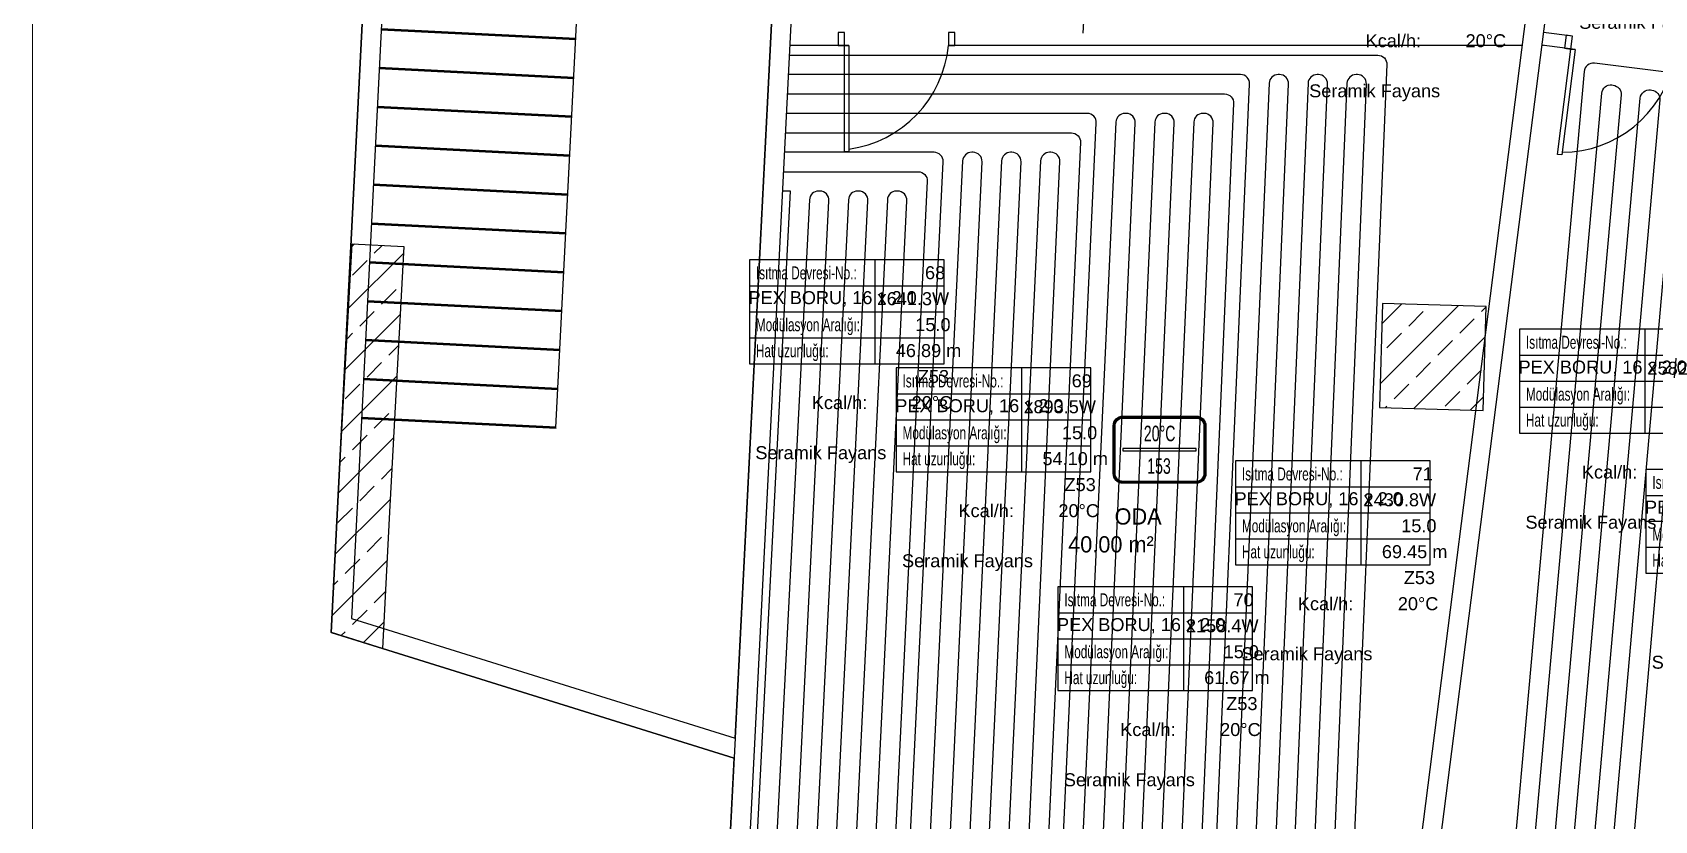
# Model space of a CAD drawing. Header units: centimetres. Extents: x 247996 to 315152, y -468471 to -440326.
# Drawn here: x 284877 to 286127, y -446926 to -446319 of the extents above; entities that cross this region are included whole.
import ezdxf
from ezdxf.enums import TextEntityAlignment as Align

# ---------------------------------------------------------------- set-up
doc = ezdxf.new("R2010")
doc.units = ezdxf.units.CM
doc.layers.add('SCOTT-ANTED', color=144, linetype='CONTINUOUS', lineweight=0)
for name, color, linetype in [('SCOTT-MKDU0', 50, 'CONTINUOUS'), ('SCOTT-MTY-ISIKAYBIMAHAL', 2, 'CONTINUOUS'), ('SCOTT-MTY-PEX-BORU', 1, 'CONTINUOUS'), ('SCOTT-MTY-RADYATÖR', 2, 'CONTINUOUS'), ('SCOTT-MTY-VANA', 1, 'Continuous')]:
    doc.layers.add(name, color=color, linetype=linetype)
doc.styles.add('MtXpl_Comic_Sans_MS', font='comic.ttf')
doc.styles.add('MTYCAPLT', font='arial.ttf')

# ---------------------------------------------------------------- blocks, each defined once
blk = doc.blocks.new('UHFGDUHGUFDGHD')
at = {"color": 3, "lineweight": 50}
for p, q in [((556704.4, 4532504.1), (556854.4, 4532504.1)), ((556704.4, 4532474.1), (556854.4, 4532474.1)), ((556704.4, 4532444.1), (556854.4, 4532444.1)), ((556704.4, 4532414.1), (556854.4, 4532414.1)), ((556704.4, 4532384.1), (556854.4, 4532384.1)), ((556704.4, 4532354.1), (556854.4, 4532354.1)), ((556704.4, 4532354.1), (556854.4, 4532354.1)), ((556704.4, 4532324.1), (556854.4, 4532324.1)), ((556704.4, 4532294.1), (556854.4, 4532294.1)), ((556704.4, 4532264.1), (556854.4, 4532264.1)), ((556704.4, 4532234.1), (556854.4, 4532234.1)), ((556704.4, 4532204.1), (556854.4, 4532204.1)), ((556704.4, 4532054.1), (556854.4, 4532054.1)), ((556704.4, 4532024.1), (556854.4, 4532024.1)), ((556704.4, 4531994.1), (556854.4, 4531994.1)), ((556704.4, 4531964.1), (556854.4, 4531964.1)), ((556704.4, 4531934.1), (556854.4, 4531934.1)), ((556704.4, 4531904.1), (556854.4, 4531904.1)), ((556704.4, 4531904.1), (556854.4, 4531904.1)), ((556704.4, 4531874.1), (556854.4, 4531874.1)), ((556704.4, 4531844.1), (556854.4, 4531844.1)), ((556704.4, 4531814.1), (556854.4, 4531814.1)), ((556704.4, 4531784.1), (556854.4, 4531784.1)), ((556704.4, 4531754.1), (556854.4, 4531754.1))]:
    blk.add_line(p, q, dxfattribs=at)
blk = doc.blocks.new('MTY-RADYATOR MAHAL0')
at = {"layer": 'SCOTT-MTY-ISIKAYBIMAHAL', "color": 2}
for points in [[(-35.7, 18.4), (-35.7, -18.4, 0.414214), (-28.2, -25.9), (28.2, -25.9, 0.414214), (35.7, -18.4), (35.7, 18.4, 0.414214), (28.2, 25.9), (-28.2, 25.9, 0.414214)], [(-34.2, 18.4), (-34.2, -18.4, 0.414214), (-28.2, -24.4), (28.2, -24.4, 0.414214), (34.2, -18.4), (34.2, 18.4, 0.414214), (28.2, 24.4), (-28.2, 24.4, 0.414214)]]:
    blk.add_lwpolyline(points, format="xyb", close=True, dxfattribs=at)
at = {"layer": 'SCOTT-MTY-ISIKAYBIMAHAL', "color": 4}
for points in [[(-35.2, 18.4), (-35.2, -18.4, 0.414214), (-28.2, -25.4), (28.2, -25.4, 0.414214), (35.2, -18.4), (35.2, 18.4, 0.414214), (28.2, 25.4), (-28.2, 25.4, 0.414214)], [(-34.7, 18.4), (-34.7, -18.4, 0.414214), (-28.2, -24.9), (28.2, -24.9, 0.414214), (34.7, -18.4), (34.7, 18.4, 0.414214), (28.2, 24.9), (-28.2, 24.9, 0.414214)]]:
    blk.add_lwpolyline(points, format="xyb", close=True, dxfattribs=at)
at = {"layer": 'SCOTT-MTY-ISIKAYBIMAHAL', "color": 2}
blk.add_lwpolyline([(-28.2, 0.8), (28.2, 0.8), (28.2, -0.8), (-28.2, -0.8)], close=True, dxfattribs=at)
at = {"layer": 'SCOTT-MTY-ISIKAYBIMAHAL', "color": 1, "style": 'MTYCAPLT', "width": 0.65}
for tag, p in [('MAHAL_001', (-14.9, 29.8)), ('NO_001', (-8.3, 6.7))]:
    blk.add_attdef(tag, p, '', height=12, rotation=360, dxfattribs=at)
at = {"layer": 'SCOTT-MTY-ISIKAYBIMAHAL', "color": 4, "style": 'MTYCAPLT', "width": 0.65}
for tag, p in [('DERECE_001', (-22.8, -18.5)), ('ISIKAYBI_001', (-22.7, -41.1))]:
    blk.add_attdef(tag, p, '', height=12, rotation=360, dxfattribs=at)
blk.add_attdef('ALAN', text='', height=12, rotation=360, dxfattribs=at).set_placement((0, -50), align=Align.MIDDLE_CENTER)
blk = doc.blocks.new('MTY-ETIKET')
at = {"layer": 'SCOTT-MTY-RADYATÖR'}
for p, q in [((2.69, 0), (2.69, 8)), ((-7, 6), (8, 6)), ((-7, 4), (8, 4)), ((-7, 2), (8, 2))]:
    blk.add_line(p, q, dxfattribs=at)
blk.add_lwpolyline([(8, 0), (8, 8), (-7, 8), (-7, 0)], close=True, dxfattribs=at)
at = {"layer": 'SCOTT-MTY-RADYATÖR', "style": 'MTYCAPLT', "width": 0.65}
for s, p in [('Isıtma Devresi-No.:', (-6.5, 7)), ('Modülasyon Aralığı:', (-6.5, 3)), ('Hat uzunluğu:', (-6.5, 1))]:
    blk.add_text(s, height=1, rotation=360, dxfattribs=at).set_placement(p, align=Align.MIDDLE_LEFT)
for tag, p in [('NO1_001', (5.8, 6.5)), ('AR_001', (6.25, 2.5)), ('UZ_001', (6.31, 0.51))]:
    blk.add_attdef(tag, p, '', height=1, rotation=360, dxfattribs=at)
at = {"layer": 'SCOTT-MTY-RADYATÖR', "color": 2, "style": 'MTYCAPLT', "width": 0.65}
for tag, p in [('BORU_001', (-7.07, 4.59)), ('YER_001', (2.9, 4.5))]:
    blk.add_attdef(tag, p, '', height=1, dxfattribs=at)

msp = doc.modelspace()

# ---------------------------------------------------------------- linework, layer by layer
at = {"layer": 'SCOTT-ANTED'}
msp.add_line((284877.3, -440326.5), (284877.3, -447826.5), dxfattribs=at)
at = {"layer": 'SCOTT-MKDU0', "color": 8, "ltscale": 0.03}
for p, q in [((285294.5, -443092.8), (285107.5, -446781.3)), ((285107.5, -446781.3), (285294.5, -443092.8)), ((285303.9, -443204.7), (285123.1, -446770.5)), ((285935.7, -447149.6), (286122.8, -445681.2)), ((285176.5, -445716.9), (285123.1, -446770.5)), ((285921.2, -447145), (286096.8, -445766.7)), ((285469.3, -445867), (285411.7, -447001.9)), ((285418.8, -446862.7), (285469.3, -445867)), ((285280.7, -446623.4), (285318.7, -445874.3)), ((285483.5, -445882.7), (285426.5, -447006.5)), ((285688.9, -446275), (285686.7, -446319.3)), ((286063.9, -446321.6), (286041.6, -446318.8)), ((285506.4, -446328.8), (285461.4, -446328.8)), ((286025.2, -446328.8), (285583.1, -446328.8)), ((286066, -446332), (286040.3, -446328.7)), ((286041.6, -446328.8), (286040.3, -446328.8)), ((285112.7, -446681.5), (285123.7, -446481.8)), ((285123.6, -446483.6), (285125.4, -446481.8)), ((285123.7, -446481.8), (285163.6, -446483.8)), ((285140.7, -446489), (285146.7, -446482.9)), ((285163.6, -446483.8), (285152.7, -446683.6)), ((285121, -446531.1), (285163.4, -446488.8)), ((285123.8, -446505.8), (285135.1, -446494.6)), ((285146.3, -446528.3), (285157.5, -446517)), ((285129.5, -446545.1), (285140.7, -446533.9)), ((285917.4, -446527.8), (285915.1, -446607.8)), ((285915.6, -446589.6), (285975.7, -446529.5)), ((285916.9, -446543.4), (285932.1, -446528.3)), ((285997.4, -446530.1), (285917.4, -446527.8)), ((285937.7, -446545.1), (285948.9, -446533.9)), ((285993.8, -446533.9), (285997.4, -446530.3)), ((285995.1, -446610.1), (285997.4, -446530.1)), ((285118.4, -446578.6), (285160.7, -446536.3)), ((285977, -446550.7), (285988.2, -446539.5)), ((285119.7, -446554.9), (285123.8, -446550.7)), ((285151.9, -446567.5), (285159.4, -446560)), ((285920.8, -446561.9), (285932.1, -446550.7)), ((285941.6, -446608.6), (285996.7, -446553.4)), ((285960.1, -446567.5), (285971.4, -446556.3)), ((285115.8, -446626.2), (285158.1, -446583.8)), ((285135.1, -446584.4), (285146.3, -446573.2)), ((285943.3, -446584.4), (285954.5, -446573.2)), ((285982.6, -446590), (285993.8, -446578.8)), ((285118.2, -446601.2), (285129.5, -446590)), ((285926.5, -446601.2), (285937.7, -446590)), ((285965.7, -446606.8), (285977, -446595.6)), ((285915.1, -446607.8), (285995.1, -446610.1)), ((285919.8, -446607.9), (285920.8, -446606.8)), ((285985.2, -446609.8), (285995.4, -446599.7)), ((285140.7, -446623.7), (285151.9, -446612.5)), ((285113.2, -446673.7), (285155.5, -446631.3)), ((285123.8, -446640.5), (285135.1, -446629.3)), ((285114.5, -446649.9), (285118.2, -446646.1)), ((285146.3, -446663), (285154.2, -446655)), ((285129.5, -446679.8), (285140.7, -446668.6)), ((285107.7, -446781.4), (285112.7, -446681.5)), ((285110.7, -446721), (285148.4, -446683.3)), ((285112.6, -446696.6), (285123.8, -446685.4)), ((285127.6, -446682.2), (285127.6, -446682.2)), ((285127.6, -446682.3), (285127.6, -446682.3)), ((285152.7, -446683.5), (285147.1, -446793.7)), ((285148.4, -446683.3), (285152.9, -446678.8)), ((285135.1, -446719.1), (285146.3, -446707.9)), ((285108.3, -446768.3), (285150.5, -446726.1)), ((285118.2, -446735.9), (285129.5, -446724.7)), ((285109.5, -446744.6), (285112.6, -446741.5)), ((285140.7, -446758.4), (285149.3, -446749.8)), ((285123.1, -446770.5), (285418.8, -446862.7)), ((285123.1, -446770.5), (285418.8, -446862.7)), ((285123.8, -446775.2), (285135.1, -446764)), ((285107.5, -446781.3), (285418, -446878.1)), ((285418, -446878.1), (285107.5, -446781.3)), ((285147.1, -446793.7), (285107.7, -446781.4)), ((285115.3, -446783.7), (285118.2, -446780.8)), ((285132.4, -446789.1), (285148.1, -446773.4)), ((285411.7, -447001.9), (285418, -446878.1))]:
    msp.add_line(p, q, dxfattribs=at)
for points in [[(285503.1, -446318.8), (285498.1, -446318.8), (285498.1, -446328.8), (285503.1, -446328.8), (285503.1, -446318.8)], [(285588.1, -446318.8), (285583.1, -446318.8), (285583.1, -446328.8), (285588.1, -446328.8), (285588.1, -446318.8)], [(286063.9, -446321.6), (286059, -446321), (286057.7, -446330.9), (286062.7, -446331.6), (286063.9, -446321.6)]]:
    msp.add_lwpolyline(points, dxfattribs=at)
for points in [[(285503.1, -446328.8), (285506.4, -446328.8), (285506.4, -446410.7), (285503.1, -446410.7)], [(286062.7, -446331.6), (286066, -446332), (286055.6, -446413.2), (286052.3, -446412.8)]]:
    msp.add_lwpolyline(points, close=True, dxfattribs=at)
for centre, start, end in [((285494.5, -446320.6), 277.6747, 354.6919), ((286055.2, -446322.3), 270.4121, 347.4292)]:
    msp.add_arc(centre, 88.9, start, end, dxfattribs=at)
at = {"layer": 'SCOTT-MTY-PEX-BORU'}
for points in [[(285461, -446336.3), (285913.9, -446336.3, -0.429354), (285920.8, -446343.6), (285888.3, -447119.5, -0.399233)], [(286493.3, -446394), (286080.7, -446342.5, 0.424152), (286072.8, -446348.9), (286000, -447162.1, 0.404344)], [(285783.3, -447084.3), (285815.1, -446358.6, 0.429354), (285808.1, -446351.3), (285460.2, -446351.3)], [(285813.3, -447099.6), (285845.1, -446358.6, 0.429354), (285838.1, -446351.3), (285837.1, -446351.3, 0.399233), (285830.1, -446357.9), (285798.3, -447085, -0.399233)], [(285843.3, -447099.6), (285875.1, -446358.6, 0.429354), (285868.1, -446351.3), (285867.1, -446351.3, 0.399233), (285860.1, -446357.9), (285828.3, -447100.3, -0.399233)], [(285873.3, -447118.8), (285905.1, -446358.6, 0.429354), (285898.1, -446351.3), (285897.1, -446351.3, 0.399233), (285890.1, -446357.9), (285858.3, -447100.3, -0.399233)], [(286014.9, -447163.5), (286086.4, -446365.7, -0.424152), (286094.2, -446359.3), (286095.2, -446359.5, -0.404344), (286101.3, -446367), (286029.8, -447165.8, 0.404344)], [(285459.5, -446366.2), (285795.8, -446366.2, -0.429354), (285802.8, -446373.6), (285771.8, -447085, -0.399233)], [(286044.7, -447167.2), (286116.1, -446369.4, -0.424152), (286124, -446363.1), (286125, -446363.2, -0.404344), (286131.1, -446370.8), (286059.5, -447176.5, 0.404344)], [(286074.5, -447177.9), (286145.9, -446373.1, -0.424152), (286153.7, -446366.8), (286154.7, -446366.9, -0.404344), (286160.8, -446374.5), (286089.3, -447186.6, 0.404344)], [(285666.8, -447043), (285697, -446388.6, 0.429354), (285690.1, -446381.2), (285458.7, -446381.2)], [(285696.8, -447061.1), (285727, -446388.6, 0.429354), (285720.1, -446381.2), (285719.1, -446381.2, 0.399233), (285712.1, -446387.9), (285681.8, -447043.7, -0.399233)], [(285726.8, -447061.1), (285757, -446388.6, 0.429354), (285750.1, -446381.2), (285749.1, -446381.2, 0.399233), (285742.1, -446387.9), (285711.8, -447061.8, -0.399233)], [(285756.8, -447084.3), (285787, -446388.6, 0.429354), (285780.1, -446381.2), (285779.1, -446381.2, 0.399233), (285772.1, -446387.9), (285741.8, -447061.8, -0.399233)], [(285457.9, -446396.2), (285677.8, -446396.2, -0.429354), (285684.8, -446403.6), (285655.3, -447043.7, -0.399233)], [(285550.3, -447010.1), (285579, -446418.5, 0.429354), (285572, -446411.2), (285457.2, -446411.2)], [(285580.3, -447027.1), (285609, -446418.5, 0.429354), (285602, -446411.2), (285601, -446411.2, 0.399233), (285594, -446417.8), (285565.3, -447010.9, -0.399233)], [(285610.3, -447027.1), (285639, -446418.5, 0.429354), (285632, -446411.2), (285631, -446411.2, 0.399233), (285624, -446417.8), (285595.3, -447027.8, -0.399233)], [(285640.3, -447043), (285669, -446418.5, 0.429354), (285662, -446411.2), (285661, -446411.2, 0.399233), (285654, -446417.8), (285625.3, -447027.8, -0.399233)], [(285456.4, -446426.2), (285559.8, -446426.2, -0.429354), (285566.8, -446433.5), (285538.8, -447010.9, -0.399233)], [(285463.8, -446994.3), (285491, -446448.5, 0.429354), (285484, -446441.1), (285483, -446441.1, 0.399233), (285476, -446447.8), (285448.8, -446976.9, -0.399233)], [(285493.8, -447001.1), (285521, -446448.5, 0.429354), (285514, -446441.1), (285513, -446441.1, 0.399233), (285506, -446447.8), (285478.8, -446995, -0.399233)], [(285523.8, -447010.1), (285551, -446448.5, 0.429354), (285544, -446441.1), (285543, -446441.1, 0.399233), (285536, -446447.8), (285508.8, -447001.8, -0.399233)]]:
    msp.add_lwpolyline(points, format="xyb", dxfattribs=at)
msp.add_lwpolyline([(285433.8, -446976.2), (285461.4, -446441.1), (285455.6, -446441.1)], dxfattribs=at)

# ---------------------------------------------------------------- block references
at = {"layer": 'SCOTT-MKDU0', "color": 8, "ltscale": 0.03, "rotation": 357.0978192426773}
msp.add_blockref('UHFGDUHGUFDGHD', (-500306.5, -4944371.1), dxfattribs=at)
at = {"layer": 'SCOTT-MTY-VANA'}
ref = msp.add_blockref('MTY-ETIKET', (286134.4, -446242.4), dxfattribs=dict(at, xscale=10, yscale=10))
ref.add_attrib('UZ_001', '45.15 m', (286177.2, -446237.3), dxfattribs={"layer": 'SCOTT-MTY-RADYATÖR', "height": 10, "rotation": 360, "style": 'MTYCAPLT'})
ref.add_attrib('AR_001', '15.0', (286192.2, -446217.3), dxfattribs={"layer": 'SCOTT-MTY-RADYATÖR', "height": 10, "rotation": 360, "style": 'MTYCAPLT'})
ref.add_attrib('NO1_001', '77', (286199.7, -446177.4), dxfattribs={"layer": 'SCOTT-MTY-RADYATÖR', "height": 10, "rotation": 360, "style": 'MTYCAPLT'})
ref.add_attrib('BORU_001', 'PEX BORU, 16 x 2.0', (286063.7, -446196.5), dxfattribs={"layer": 'SCOTT-MTY-RADYATÖR', "height": 10, "style": 'MTYCAPLT'})
ref.add_attrib('NO_001', 'Z60', (286194.2, -446257.3), dxfattribs={"layer": 'SCOTT-MTY-RADYATÖR', "height": 10, "style": 'MTYCAPLT'})
ref.add_attrib('DERECE_001', '20%%DC', (286189.5, -446277.4), dxfattribs={"layer": 'SCOTT-MTY-RADYATÖR', "height": 10, "style": 'MTYCAPLT'})
ref.add_attrib('KCAL/H:_001', 'Kcal/h:', (286112.5, -446277.4), dxfattribs={"layer": 'SCOTT-MTY-RADYATÖR', "height": 10, "style": 'MTYCAPLT'})
ref.add_attrib('MALZEMECINSI_001', 'Seramik Fayans', (286069, -446316), dxfattribs={"layer": 'SCOTT-MTY-RADYATÖR', "height": 10, "style": 'MTYCAPLT'})
ref.add_attrib('YER_001', '1580.2W', (286162.4, -446197.3), dxfattribs={"layer": 'SCOTT-MTY-RADYATÖR', "height": 10, "style": 'MTYCAPLT'})
ref = msp.add_blockref('MTY-ETIKET', (285926.4, -446295.2), dxfattribs=dict(at, xscale=10, yscale=10))
ref.add_attrib('UZ_001', '54.10 m', (285969.2, -446290.2), dxfattribs={"layer": 'SCOTT-MTY-RADYATÖR', "height": 10, "rotation": 360, "style": 'MTYCAPLT'})
ref.add_attrib('AR_001', '15.0', (285984.1, -446270.2), dxfattribs={"layer": 'SCOTT-MTY-RADYATÖR', "height": 10, "rotation": 360, "style": 'MTYCAPLT'})
ref.add_attrib('NO1_001', '72', (285991.8, -446230.2), dxfattribs={"layer": 'SCOTT-MTY-RADYATÖR', "height": 10, "rotation": 360, "style": 'MTYCAPLT'})
ref.add_attrib('BORU_001', 'PEX BORU, 16 x 2.0', (285855.7, -446249.3), dxfattribs={"layer": 'SCOTT-MTY-RADYATÖR', "height": 10, "style": 'MTYCAPLT'})
ref.add_attrib('NO_001', 'Z54', (285986.2, -446310.1), dxfattribs={"layer": 'SCOTT-MTY-RADYATÖR', "height": 10, "style": 'MTYCAPLT'})
ref.add_attrib('DERECE_001', '20%%DC', (285981.5, -446330.2), dxfattribs={"layer": 'SCOTT-MTY-RADYATÖR', "height": 10, "style": 'MTYCAPLT'})
ref.add_attrib('KCAL/H:_001', 'Kcal/h:', (285904.5, -446330.2), dxfattribs={"layer": 'SCOTT-MTY-RADYATÖR', "height": 10, "style": 'MTYCAPLT'})
ref.add_attrib('MALZEMECINSI_001', 'Seramik Fayans', (285861, -446368.8), dxfattribs={"layer": 'SCOTT-MTY-RADYATÖR', "height": 10, "style": 'MTYCAPLT'})
ref.add_attrib('YER_001', '1893.6W', (285954.4, -446250.2), dxfattribs={"layer": 'SCOTT-MTY-RADYATÖR', "height": 10, "style": 'MTYCAPLT'})
ref = msp.add_blockref('MTY-ETIKET', (285499.7, -446574.1), dxfattribs=dict(at, xscale=10, yscale=10))
ref.add_attrib('UZ_001', '46.89 m', (285542.5, -446569), dxfattribs={"layer": 'SCOTT-MTY-RADYATÖR', "height": 10, "rotation": 360, "style": 'MTYCAPLT'})
ref.add_attrib('AR_001', '15.0', (285557.5, -446549), dxfattribs={"layer": 'SCOTT-MTY-RADYATÖR', "height": 10, "rotation": 360, "style": 'MTYCAPLT'})
ref.add_attrib('NO1_001', '68', (285565, -446509), dxfattribs={"layer": 'SCOTT-MTY-RADYATÖR', "height": 10, "rotation": 360, "style": 'MTYCAPLT'})
ref.add_attrib('BORU_001', 'PEX BORU, 16 x 2.0', (285429, -446528.2), dxfattribs={"layer": 'SCOTT-MTY-RADYATÖR', "height": 10, "style": 'MTYCAPLT'})
ref.add_attrib('NO_001', 'Z53', (285559.5, -446589), dxfattribs={"layer": 'SCOTT-MTY-RADYATÖR', "height": 10, "style": 'MTYCAPLT'})
ref.add_attrib('DERECE_001', '20%%DC', (285554.8, -446609.1), dxfattribs={"layer": 'SCOTT-MTY-RADYATÖR', "height": 10, "style": 'MTYCAPLT'})
ref.add_attrib('KCAL/H:_001', 'Kcal/h:', (285477.8, -446609.1), dxfattribs={"layer": 'SCOTT-MTY-RADYATÖR', "height": 10, "style": 'MTYCAPLT'})
ref.add_attrib('MALZEMECINSI_001', 'Seramik Fayans', (285434.3, -446647.7), dxfattribs={"layer": 'SCOTT-MTY-RADYATÖR', "height": 10, "style": 'MTYCAPLT'})
ref.add_attrib('YER_001', '1641.3W', (285527.7, -446529), dxfattribs={"layer": 'SCOTT-MTY-RADYATÖR', "height": 10, "style": 'MTYCAPLT'})
ref = msp.add_blockref('MTY-ETIKET', (286093, -446627.6), dxfattribs=dict(at, xscale=10, yscale=10))
ref.add_attrib('UZ_001', '73.77 m', (286135.8, -446622.6), dxfattribs={"layer": 'SCOTT-MTY-RADYATÖR', "height": 10, "rotation": 360, "style": 'MTYCAPLT'})
ref.add_attrib('AR_001', '15.0', (286150.8, -446602.6), dxfattribs={"layer": 'SCOTT-MTY-RADYATÖR', "height": 10, "rotation": 360, "style": 'MTYCAPLT'})
ref.add_attrib('NO1_001', '82', (286158.4, -446562.6), dxfattribs={"layer": 'SCOTT-MTY-RADYATÖR', "height": 10, "rotation": 360, "style": 'MTYCAPLT'})
ref.add_attrib('BORU_001', 'PEX BORU, 16 x 2.0', (286022.3, -446581.7), dxfattribs={"layer": 'SCOTT-MTY-RADYATÖR', "height": 10, "style": 'MTYCAPLT'})
ref.add_attrib('NO_001', 'Z58', (286152.8, -446642.6), dxfattribs={"layer": 'SCOTT-MTY-RADYATÖR', "height": 10, "style": 'MTYCAPLT'})
ref.add_attrib('DERECE_001', '20%%DC', (286148.1, -446662.6), dxfattribs={"layer": 'SCOTT-MTY-RADYATÖR', "height": 10, "style": 'MTYCAPLT'})
ref.add_attrib('KCAL/H:_001', 'Kcal/h:', (286071.1, -446662.6), dxfattribs={"layer": 'SCOTT-MTY-RADYATÖR', "height": 10, "style": 'MTYCAPLT'})
ref.add_attrib('MALZEMECINSI_001', 'Seramik Fayans', (286027.6, -446701.3), dxfattribs={"layer": 'SCOTT-MTY-RADYATÖR', "height": 10, "style": 'MTYCAPLT'})
ref.add_attrib('YER_001', '2582.0W', (286121.7, -446582.6), dxfattribs={"layer": 'SCOTT-MTY-RADYATÖR', "height": 10, "style": 'MTYCAPLT'})
ref = msp.add_blockref('MTY-ETIKET', (285612.7, -446657.4), dxfattribs=dict(at, xscale=10, yscale=10))
ref.add_attrib('UZ_001', '54.10 m', (285655.5, -446652.3), dxfattribs={"layer": 'SCOTT-MTY-RADYATÖR', "height": 10, "rotation": 360, "style": 'MTYCAPLT'})
ref.add_attrib('AR_001', '15.0', (285670.5, -446632.3), dxfattribs={"layer": 'SCOTT-MTY-RADYATÖR', "height": 10, "rotation": 360, "style": 'MTYCAPLT'})
ref.add_attrib('NO1_001', '69', (285678, -446592.3), dxfattribs={"layer": 'SCOTT-MTY-RADYATÖR', "height": 10, "rotation": 360, "style": 'MTYCAPLT'})
ref.add_attrib('BORU_001', 'PEX BORU, 16 x 2.0', (285542.1, -446611.5), dxfattribs={"layer": 'SCOTT-MTY-RADYATÖR', "height": 10, "style": 'MTYCAPLT'})
ref.add_attrib('NO_001', 'Z53', (285672.5, -446672.3), dxfattribs={"layer": 'SCOTT-MTY-RADYATÖR', "height": 10, "style": 'MTYCAPLT'})
ref.add_attrib('DERECE_001', '20%%DC', (285667.8, -446692.4), dxfattribs={"layer": 'SCOTT-MTY-RADYATÖR', "height": 10, "style": 'MTYCAPLT'})
ref.add_attrib('KCAL/H:_001', 'Kcal/h:', (285590.8, -446692.4), dxfattribs={"layer": 'SCOTT-MTY-RADYATÖR', "height": 10, "style": 'MTYCAPLT'})
ref.add_attrib('MALZEMECINSI_001', 'Seramik Fayans', (285547.3, -446731), dxfattribs={"layer": 'SCOTT-MTY-RADYATÖR', "height": 10, "style": 'MTYCAPLT'})
ref.add_attrib('YER_001', '1893.5W', (285640.8, -446612.3), dxfattribs={"layer": 'SCOTT-MTY-RADYATÖR', "height": 10, "style": 'MTYCAPLT'})
ref = msp.add_blockref('MTY-RADYATOR MAHAL0', (285745.7, -446640.4), dxfattribs=dict(at, xscale=-1, rotation=180))
ref.add_attrib('DERECE_001', '20%%DC', (285733.6, -446633.9), dxfattribs={"layer": 'SCOTT-MTY-ISIKAYBIMAHAL', "color": 4, "height": 12, "rotation": 0, "style": 'MTYCAPLT', "width": 0.65})
ref.add_attrib('NO_001', '153', (285736.2, -446659), dxfattribs={"layer": 'SCOTT-MTY-ISIKAYBIMAHAL', "color": 1, "height": 12, "rotation": 0, "style": 'MTYCAPLT', "width": 0.65})
ref = msp.add_blockref('MTY-ETIKET', (285874.2, -446729.1), dxfattribs=dict(at, xscale=10, yscale=10))
ref.add_attrib('UZ_001', '69.45 m', (285917, -446724), dxfattribs={"layer": 'SCOTT-MTY-RADYATÖR', "height": 10, "rotation": 360, "style": 'MTYCAPLT'})
ref.add_attrib('AR_001', '15.0', (285931.9, -446704), dxfattribs={"layer": 'SCOTT-MTY-RADYATÖR', "height": 10, "rotation": 360, "style": 'MTYCAPLT'})
ref.add_attrib('NO1_001', '71', (285940.7, -446664.1), dxfattribs={"layer": 'SCOTT-MTY-RADYATÖR', "height": 10, "rotation": 360, "style": 'MTYCAPLT'})
ref.add_attrib('BORU_001', 'PEX BORU, 16 x 2.0', (285803.5, -446683.2), dxfattribs={"layer": 'SCOTT-MTY-RADYATÖR', "height": 10, "style": 'MTYCAPLT'})
ref.add_attrib('NO_001', 'Z53', (285933.9, -446744), dxfattribs={"layer": 'SCOTT-MTY-RADYATÖR', "height": 10, "style": 'MTYCAPLT'})
ref.add_attrib('DERECE_001', '20%%DC', (285929.3, -446764.1), dxfattribs={"layer": 'SCOTT-MTY-RADYATÖR', "height": 10, "style": 'MTYCAPLT'})
ref.add_attrib('KCAL/H:_001', 'Kcal/h:', (285852.3, -446764.1), dxfattribs={"layer": 'SCOTT-MTY-RADYATÖR', "height": 10, "style": 'MTYCAPLT'})
ref.add_attrib('MALZEMECINSI_001', 'Seramik Fayans', (285808.8, -446802.7), dxfattribs={"layer": 'SCOTT-MTY-RADYATÖR', "height": 10, "style": 'MTYCAPLT'})
ref.add_attrib('YER_001', '2430.8W', (285902.9, -446684), dxfattribs={"layer": 'SCOTT-MTY-RADYATÖR', "height": 10, "style": 'MTYCAPLT'})
ref = msp.add_blockref('MTY-ETIKET', (286190.4, -446735.6), dxfattribs=dict(at, xscale=10, yscale=10))
ref.add_attrib('UZ_001', '70.75 m', (286233.1, -446730.6), dxfattribs={"layer": 'SCOTT-MTY-RADYATÖR', "height": 10, "rotation": 360, "style": 'MTYCAPLT'})
ref.add_attrib('AR_001', '15.0', (286248.1, -446710.6), dxfattribs={"layer": 'SCOTT-MTY-RADYATÖR', "height": 10, "rotation": 360, "style": 'MTYCAPLT'})
ref.add_attrib('NO1_001', '83', (286255.7, -446670.6), dxfattribs={"layer": 'SCOTT-MTY-RADYATÖR', "height": 10, "rotation": 360, "style": 'MTYCAPLT'})
ref.add_attrib('BORU_001', 'PEX BORU, 16 x 2.0', (286119.7, -446689.7), dxfattribs={"layer": 'SCOTT-MTY-RADYATÖR', "height": 10, "style": 'MTYCAPLT'})
ref.add_attrib('NO_001', 'Z58', (286250.1, -446750.6), dxfattribs={"layer": 'SCOTT-MTY-RADYATÖR', "height": 10, "style": 'MTYCAPLT'})
ref.add_attrib('DERECE_001', '20%%DC', (286245.4, -446770.6), dxfattribs={"layer": 'SCOTT-MTY-RADYATÖR', "height": 10, "style": 'MTYCAPLT'})
ref.add_attrib('KCAL/H:_001', 'Kcal/h:', (286168.4, -446770.6), dxfattribs={"layer": 'SCOTT-MTY-RADYATÖR', "height": 10, "style": 'MTYCAPLT'})
ref.add_attrib('MALZEMECINSI_001', 'Seramik Fayans', (286124.9, -446809.2), dxfattribs={"layer": 'SCOTT-MTY-RADYATÖR', "height": 10, "style": 'MTYCAPLT'})
ref.add_attrib('YER_001', '2476.1W', (286219.1, -446690.6), dxfattribs={"layer": 'SCOTT-MTY-RADYATÖR', "height": 10, "style": 'MTYCAPLT'})
ref = msp.add_blockref('MTY-ETIKET', (285737.4, -446826.1), dxfattribs=dict(at, xscale=10, yscale=10))
ref.add_attrib('UZ_001', '61.67 m', (285780.1, -446821.1), dxfattribs={"layer": 'SCOTT-MTY-RADYATÖR', "height": 10, "rotation": 360, "style": 'MTYCAPLT'})
ref.add_attrib('AR_001', '15.0', (285795.1, -446801.1), dxfattribs={"layer": 'SCOTT-MTY-RADYATÖR', "height": 10, "rotation": 360, "style": 'MTYCAPLT'})
ref.add_attrib('NO1_001', '70', (285802.7, -446761.1), dxfattribs={"layer": 'SCOTT-MTY-RADYATÖR', "height": 10, "rotation": 360, "style": 'MTYCAPLT'})
ref.add_attrib('BORU_001', 'PEX BORU, 16 x 2.0', (285666.7, -446780.2), dxfattribs={"layer": 'SCOTT-MTY-RADYATÖR', "height": 10, "style": 'MTYCAPLT'})
ref.add_attrib('NO_001', 'Z53', (285797.1, -446841.1), dxfattribs={"layer": 'SCOTT-MTY-RADYATÖR', "height": 10, "style": 'MTYCAPLT'})
ref.add_attrib('DERECE_001', '20%%DC', (285792.4, -446861.1), dxfattribs={"layer": 'SCOTT-MTY-RADYATÖR', "height": 10, "style": 'MTYCAPLT'})
ref.add_attrib('KCAL/H:_001', 'Kcal/h:', (285715.4, -446861.1), dxfattribs={"layer": 'SCOTT-MTY-RADYATÖR', "height": 10, "style": 'MTYCAPLT'})
ref.add_attrib('MALZEMECINSI_001', 'Seramik Fayans', (285672, -446899.8), dxfattribs={"layer": 'SCOTT-MTY-RADYATÖR', "height": 10, "style": 'MTYCAPLT'})
ref.add_attrib('YER_001', '2158.4W', (285766.1, -446781.1), dxfattribs={"layer": 'SCOTT-MTY-RADYATÖR', "height": 10, "style": 'MTYCAPLT'})

# ---------------------------------------------------------------- texts
at = {"layer": 'SCOTT-MKDU0', "color": 8, "ltscale": 0.03, "style": 'MtXpl_Comic_Sans_MS'}
for s, p in [('ODA', (285711.1, -446698.1)), ('40.00 m²', (285675.3, -446719.6))]:
    msp.add_text(s, height=12.5, dxfattribs=at).set_placement(p)

doc.saveas('drawing.dxf')
